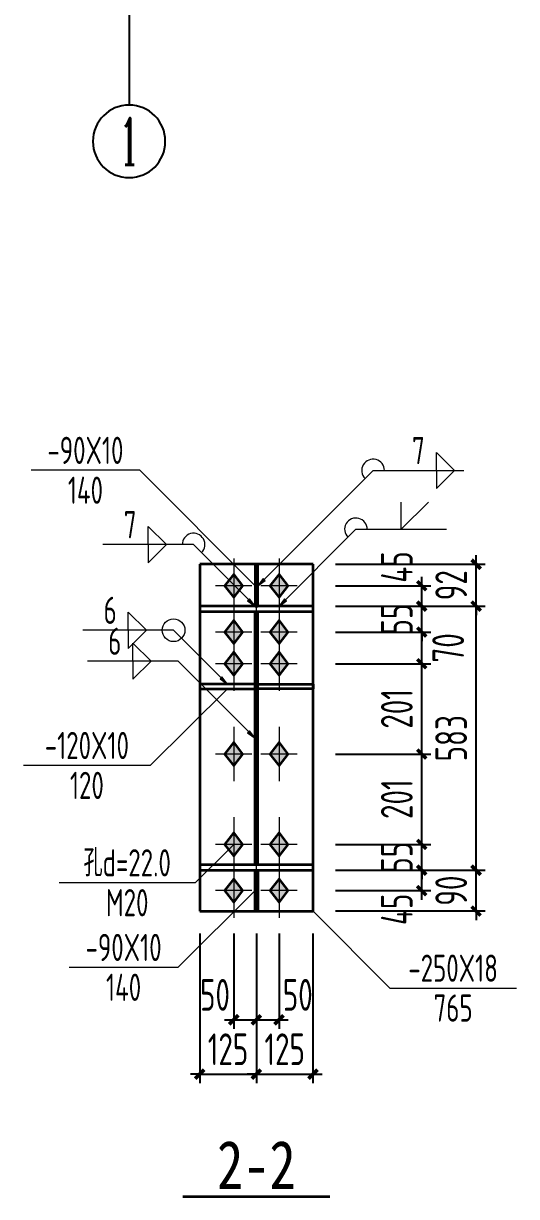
# Model space of a CAD drawing. Extents: x 899043 to 2598688, y -137197 to 211789.
# Drawn here: x 2031193 to 2039355, y 70568 to 89980 of the extents above; entities that cross this region are included whole.
import ezdxf
from ezdxf.enums import TextEntityAlignment as Align

# ---------------------------------------------------------------- set-up
doc = ezdxf.new("R2010")
doc.units = 0
doc.header["$LTSCALE"] = 1500
doc.header["$MEASUREMENT"] = 0
doc.linetypes.add('线型6', pattern=[8.75, 5, -1.25, 1.25, -1.25])
for name, color, linetype, lineweight in [('10', 7, 'Continuous', 35), ('20', 2, 'Continuous', 35), ('尺寸标注', 9, 'Continuous', 18), ('焊缝标注', 9, 'Continuous', 18), ('螺栓孔标注', 9, 'Continuous', 18), ('钢板标注', 9, 'Continuous', 18)]:
    doc.layers.add(name, color=color, linetype=linetype, lineweight=lineweight)
for name, color, linetype in [('AXIS', 3, 'Continuous'), ('AXIS_TEXT', 7, 'Continuous'), ('PUB_TEXT', 7, 'Continuous')]:
    doc.layers.add(name, color=color, linetype=linetype)
doc.styles.add('_TCH_AXIS', font='COMPLEX', dxfattribs={"bigfont": 'GBCBIG'})
doc.styles.add('COMPLEX', font='COMPLEX')
doc.styles.add('TSSD_Dimension', font='Tssdeng.shx', dxfattribs={"width": 0.7, "bigfont": 'hztxt.shx'})
doc.styles.add('仿宋体', font='', dxfattribs={"width": 0.8})
doc.styles.get('仿宋体').set_extended_font_data('SimSun')
doc.dimstyles.new('TSSD_150_150', dxfattribs={"dimtxt": 525, "dimasz": 150, "dimexe": 150, "dimexo": 375, "dimgap": 150, "dimtad": 1, "dimdec": 0, "dimzin": 0, "dimdsep": 46, "dimtxsty": 'TSSD_Dimension', "dimblk": 'ARCHTICK', "dimblk1": 'ARCHTICK', "dimblk2": 'ARCHTICK', "dimcen": 0, "dimdle": 150, "dimclrt": 7, "dimadec": 0, "dimazin": 0, "dimtfac": 1, "dimtdec": 0, "dimtix": 1, "dimtmove": 2, "dimatfit": 3, "dimfxl": 0, "dimtolj": 1, "dimtzin": 0, "dimarcsym": 0})

# ---------------------------------------------------------------- blocks, each defined once
blk = doc.blocks.new('_ArchTick')
at = {"color": 0, "linetype": 'ByBlock', "const_width": 0.4}
blk.add_lwpolyline([(-0.5, -0.5), (0.5, 0.5)], dxfattribs=at)
blk = doc.blocks.new('*D25')
at = {"layer": 'Defpoints', "color": 0, "linetype": 'Continuous'}
for p in [(2035985, 80674), (2037785, 80674), (2035985, 80337)]:
    blk.add_point(p, dxfattribs=at)
at = {"layer": '尺寸标注', "color": 0, "linetype": 'Continuous', "lineweight": -2}
for p, q in [((2037785, 80187), (2037785, 80824)), ((2036360, 80674), (2037935, 80674)), ((2036360, 80337), (2037935, 80337))]:
    blk.add_line(p, q, dxfattribs=at)
at = {"layer": '尺寸标注', "color": 0, "linetype": 'Continuous', "lineweight": -2, "xscale": 150, "yscale": 150, "zscale": 150}
for p, rotation in [((2037785, 80674), 90), ((2037785, 80337), 270)]:
    blk.add_blockref('_ArchTick', p, dxfattribs=dict(at, rotation=rotation))
at = {"layer": '尺寸标注', "color": 7, "linetype": 'Continuous', "lineweight": 18, "insert": (2037373, 80985), "char_height": 525, "attachment_point": 5, "rotation": 90, "style": 'TSSD_Dimension'}
blk.add_mtext('\\A1;45', dxfattribs=at)
blk = doc.blocks.new('*D26')
at = {"layer": 'Defpoints', "color": 0, "linetype": 'Continuous'}
for p in [(2035985, 80337), (2037785, 80337), (2035985, 79909)]:
    blk.add_point(p, dxfattribs=at)
at = {"layer": '尺寸标注', "color": 0, "linetype": 'Continuous', "lineweight": -2}
for p, q in [((2037785, 80337), (2037785, 80487)), ((2036360, 80337), (2037935, 80337)), ((2037785, 79909), (2037785, 80337)), ((2036360, 79909), (2037935, 79909)), ((2037785, 79909), (2037785, 79759))]:
    blk.add_line(p, q, dxfattribs=at)
at = {"layer": '尺寸标注', "color": 0, "linetype": 'Continuous', "lineweight": -2, "xscale": 150, "yscale": 150, "zscale": 150}
for p, rotation in [((2037785, 80337), 270), ((2037785, 79909), 90)]:
    blk.add_blockref('_ArchTick', p, dxfattribs=dict(at, rotation=rotation))
at = {"layer": '尺寸标注', "color": 7, "linetype": 'Continuous', "lineweight": 18, "insert": (2037373, 80123), "char_height": 525, "attachment_point": 5, "rotation": 90, "style": 'TSSD_Dimension'}
blk.add_mtext('\\A1;55', dxfattribs=at)
blk = doc.blocks.new('*D27')
at = {"layer": 'Defpoints', "color": 0, "linetype": 'Continuous'}
for p in [(2035985, 79909), (2037785, 79909), (2035985, 79384)]:
    blk.add_point(p, dxfattribs=at)
at = {"layer": '尺寸标注', "color": 0, "linetype": 'Continuous', "lineweight": -2}
for p, q in [((2037785, 79234), (2037785, 80059)), ((2036360, 79909), (2037935, 79909)), ((2036360, 79384), (2037935, 79384))]:
    blk.add_line(p, q, dxfattribs=at)
at = {"layer": '尺寸标注', "color": 0, "linetype": 'Continuous', "lineweight": -2, "xscale": 150, "yscale": 150, "zscale": 150}
for p, rotation in [((2037785, 79909), 90), ((2037785, 79384), 270)]:
    blk.add_blockref('_ArchTick', p, dxfattribs=dict(at, rotation=rotation))
at = {"layer": '尺寸标注', "color": 7, "linetype": 'Continuous', "lineweight": 18, "insert": (2038223, 79647), "char_height": 525, "attachment_point": 5, "rotation": 90, "style": 'TSSD_Dimension'}
blk.add_mtext('\\A1;70', dxfattribs=at)
blk = doc.blocks.new('*D28')
at = {"layer": 'Defpoints', "color": 0, "linetype": 'Continuous'}
for p in [(2035985, 75968), (2037785, 75968), (2035985, 75630)]:
    blk.add_point(p, dxfattribs=at)
at = {"layer": '尺寸标注', "color": 0, "linetype": 'Continuous', "lineweight": -2}
for p, q in [((2037785, 75480), (2037785, 76118)), ((2036360, 75968), (2037935, 75968)), ((2036360, 75630), (2037935, 75630))]:
    blk.add_line(p, q, dxfattribs=at)
at = {"layer": '尺寸标注', "color": 0, "linetype": 'Continuous', "lineweight": -2, "xscale": 150, "yscale": 150, "zscale": 150}
for p, rotation in [((2037785, 75968), 90), ((2037785, 75630), 270)]:
    blk.add_blockref('_ArchTick', p, dxfattribs=dict(at, rotation=rotation))
at = {"layer": '尺寸标注', "color": 7, "linetype": 'Continuous', "lineweight": 18, "insert": (2037373, 75320), "char_height": 525, "attachment_point": 5, "rotation": 90, "style": 'TSSD_Dimension'}
blk.add_mtext('\\A1;45', dxfattribs=at)
blk = doc.blocks.new('*D29')
at = {"layer": 'Defpoints', "color": 0, "linetype": 'Continuous'}
for p in [(2035985, 76395), (2037785, 76395), (2035985, 75968)]:
    blk.add_point(p, dxfattribs=at)
at = {"layer": '尺寸标注', "color": 0, "linetype": 'Continuous', "lineweight": -2}
for p, q in [((2037785, 76395), (2037785, 76545)), ((2036360, 76395), (2037935, 76395)), ((2037785, 75968), (2037785, 76395)), ((2036360, 75968), (2037935, 75968)), ((2037785, 75968), (2037785, 75818))]:
    blk.add_line(p, q, dxfattribs=at)
at = {"layer": '尺寸标注', "color": 0, "linetype": 'Continuous', "lineweight": -2, "xscale": 150, "yscale": 150, "zscale": 150}
for p, rotation in [((2037785, 76395), 270), ((2037785, 75968), 90)]:
    blk.add_blockref('_ArchTick', p, dxfattribs=dict(at, rotation=rotation))
at = {"layer": '尺寸标注', "color": 7, "linetype": 'Continuous', "lineweight": 18, "insert": (2037373, 76182), "char_height": 525, "attachment_point": 5, "rotation": 90, "style": 'TSSD_Dimension'}
blk.add_mtext('\\A1;55', dxfattribs=at)
blk = doc.blocks.new('*D30')
at = {"layer": 'Defpoints', "color": 0, "linetype": 'Continuous'}
for p in [(2035985, 79384), (2037785, 79384), (2035985, 77890)]:
    blk.add_point(p, dxfattribs=at)
at = {"layer": '尺寸标注', "color": 0, "linetype": 'Continuous', "lineweight": -2}
for p, q in [((2037785, 77740), (2037785, 79534)), ((2036360, 79384), (2037935, 79384)), ((2036360, 77890), (2037935, 77890))]:
    blk.add_line(p, q, dxfattribs=at)
at = {"layer": '尺寸标注', "color": 0, "linetype": 'Continuous', "lineweight": -2, "xscale": 150, "yscale": 150, "zscale": 150}
for p, rotation in [((2037785, 79384), 90), ((2037785, 77890), 270)]:
    blk.add_blockref('_ArchTick', p, dxfattribs=dict(at, rotation=rotation))
at = {"layer": '尺寸标注', "color": 7, "linetype": 'Continuous', "lineweight": 18, "insert": (2037373, 78637), "char_height": 525, "attachment_point": 5, "rotation": 90, "style": 'TSSD_Dimension'}
blk.add_mtext('\\A1;201', dxfattribs=at)
blk = doc.blocks.new('*D31')
at = {"layer": 'Defpoints', "color": 0, "linetype": 'Continuous'}
for p in [(2035985, 77890), (2037785, 77890), (2035985, 76395)]:
    blk.add_point(p, dxfattribs=at)
at = {"layer": '尺寸标注', "color": 0, "linetype": 'Continuous', "lineweight": -2}
for p, q in [((2037785, 76245), (2037785, 78040)), ((2036360, 77890), (2037935, 77890)), ((2036360, 76395), (2037935, 76395))]:
    blk.add_line(p, q, dxfattribs=at)
at = {"layer": '尺寸标注', "color": 0, "linetype": 'Continuous', "lineweight": -2, "xscale": 150, "yscale": 150, "zscale": 150}
for p, rotation in [((2037785, 77890), 90), ((2037785, 76395), 270)]:
    blk.add_blockref('_ArchTick', p, dxfattribs=dict(at, rotation=rotation))
at = {"layer": '尺寸标注', "color": 7, "linetype": 'Continuous', "lineweight": 18, "insert": (2037373, 77143), "char_height": 525, "attachment_point": 5, "rotation": 90, "style": 'TSSD_Dimension'}
blk.add_mtext('\\A1;201', dxfattribs=at)
blk = doc.blocks.new('*D32')
at = {"layer": 'Defpoints', "color": 0, "linetype": 'Continuous'}
for p in [(2034673, 75293), (2035048, 75293), (2035048, 73493)]:
    blk.add_point(p, dxfattribs=at)
at = {"layer": '尺寸标注', "color": 0, "linetype": 'Continuous', "lineweight": -2}
for p, q in [((2034673, 74918), (2034673, 73343)), ((2035048, 74918), (2035048, 73343)), ((2034523, 73493), (2035198, 73493))]:
    blk.add_line(p, q, dxfattribs=at)
at = {"layer": '尺寸标注', "color": 0, "linetype": 'Continuous', "lineweight": -2, "xscale": 150, "yscale": 150, "zscale": 150, "rotation": 180}
blk.add_blockref('_ArchTick', (2034673, 73493), dxfattribs=at)
at = {"layer": '尺寸标注', "color": 0, "linetype": 'Continuous', "lineweight": -2, "xscale": 150, "yscale": 150, "zscale": 150}
blk.add_blockref('_ArchTick', (2035048, 73493), dxfattribs=at)
at = {"layer": '尺寸标注', "color": 7, "linetype": 'Continuous', "lineweight": 18, "insert": (2034363, 73905), "char_height": 525, "attachment_point": 5, "style": 'TSSD_Dimension'}
blk.add_mtext('\\A1;50', dxfattribs=at)
blk = doc.blocks.new('*D33')
at = {"layer": 'Defpoints', "color": 0, "linetype": 'Continuous'}
for p in [(2035048, 75293), (2035423, 75293), (2035423, 73493)]:
    blk.add_point(p, dxfattribs=at)
at = {"layer": '尺寸标注', "color": 0, "linetype": 'Continuous', "lineweight": -2}
for p, q in [((2035048, 74918), (2035048, 73343)), ((2035423, 74918), (2035423, 73343)), ((2034898, 73493), (2035573, 73493))]:
    blk.add_line(p, q, dxfattribs=at)
at = {"layer": '尺寸标注', "color": 0, "linetype": 'Continuous', "lineweight": -2, "xscale": 150, "yscale": 150, "zscale": 150, "rotation": 180}
blk.add_blockref('_ArchTick', (2035048, 73493), dxfattribs=at)
at = {"layer": '尺寸标注', "color": 0, "linetype": 'Continuous', "lineweight": -2, "xscale": 150, "yscale": 150, "zscale": 150}
blk.add_blockref('_ArchTick', (2035423, 73493), dxfattribs=at)
at = {"layer": '尺寸标注', "color": 7, "linetype": 'Continuous', "lineweight": 18, "insert": (2035733, 73905), "char_height": 525, "attachment_point": 5, "style": 'TSSD_Dimension'}
blk.add_mtext('\\A1;50', dxfattribs=at)
blk = doc.blocks.new('*D34')
at = {"layer": 'Defpoints', "color": 0, "linetype": 'Continuous'}
for p in [(2034110, 75293), (2035048, 75293), (2035048, 72593)]:
    blk.add_point(p, dxfattribs=at)
at = {"layer": '尺寸标注', "color": 0, "linetype": 'Continuous', "lineweight": -2}
for p, q in [((2034110, 74918), (2034110, 72443)), ((2035048, 74918), (2035048, 72443)), ((2034110, 72593), (2033960, 72593)), ((2034110, 72593), (2035048, 72593)), ((2035048, 72593), (2035198, 72593))]:
    blk.add_line(p, q, dxfattribs=at)
at = {"layer": '尺寸标注', "color": 0, "linetype": 'Continuous', "lineweight": -2, "xscale": 150, "yscale": 150, "zscale": 150}
blk.add_blockref('_ArchTick', (2034110, 72593), dxfattribs=at)
at = {"layer": '尺寸标注', "color": 0, "linetype": 'Continuous', "lineweight": -2, "xscale": 150, "yscale": 150, "zscale": 150, "rotation": 180}
blk.add_blockref('_ArchTick', (2035048, 72593), dxfattribs=at)
at = {"layer": '尺寸标注', "color": 7, "linetype": 'Continuous', "lineweight": 18, "insert": (2034579, 73005), "char_height": 525, "attachment_point": 5, "style": 'TSSD_Dimension'}
blk.add_mtext('\\A1;125', dxfattribs=at)
blk = doc.blocks.new('*D35')
at = {"layer": 'Defpoints', "color": 0, "linetype": 'Continuous'}
for p in [(2035048, 75293), (2035985, 75293), (2035985, 72593)]:
    blk.add_point(p, dxfattribs=at)
at = {"layer": '尺寸标注', "color": 0, "linetype": 'Continuous', "lineweight": -2}
for p, q in [((2035048, 74918), (2035048, 72443)), ((2035985, 74918), (2035985, 72443)), ((2035048, 72593), (2034898, 72593)), ((2035048, 72593), (2035985, 72593)), ((2035985, 72593), (2036135, 72593))]:
    blk.add_line(p, q, dxfattribs=at)
at = {"layer": '尺寸标注', "color": 0, "linetype": 'Continuous', "lineweight": -2, "xscale": 150, "yscale": 150, "zscale": 150}
blk.add_blockref('_ArchTick', (2035048, 72593), dxfattribs=at)
at = {"layer": '尺寸标注', "color": 0, "linetype": 'Continuous', "lineweight": -2, "xscale": 150, "yscale": 150, "zscale": 150, "rotation": 180}
blk.add_blockref('_ArchTick', (2035985, 72593), dxfattribs=at)
at = {"layer": '尺寸标注', "color": 7, "linetype": 'Continuous', "lineweight": 18, "insert": (2035517, 73005), "char_height": 525, "attachment_point": 5, "style": 'TSSD_Dimension'}
blk.add_mtext('\\A1;125', dxfattribs=at)
blk = doc.blocks.new('*D36')
at = {"layer": 'Defpoints', "color": 0, "linetype": 'Continuous'}
for p in [(2035985, 75968), (2038685, 75968), (2035985, 75293)]:
    blk.add_point(p, dxfattribs=at)
at = {"layer": '尺寸标注', "color": 0, "linetype": 'Continuous', "lineweight": -2}
for p, q in [((2038685, 75968), (2038685, 76118)), ((2036360, 75968), (2038835, 75968)), ((2038685, 75293), (2038685, 75968)), ((2036360, 75293), (2038835, 75293)), ((2038685, 75293), (2038685, 75143))]:
    blk.add_line(p, q, dxfattribs=at)
at = {"layer": '尺寸标注', "color": 0, "linetype": 'Continuous', "lineweight": -2, "xscale": 150, "yscale": 150, "zscale": 150}
for p, rotation in [((2038685, 75968), 270), ((2038685, 75293), 90)]:
    blk.add_blockref('_ArchTick', p, dxfattribs=dict(at, rotation=rotation))
at = {"layer": '尺寸标注', "color": 7, "linetype": 'Continuous', "lineweight": 18, "insert": (2038273, 75630), "char_height": 525, "attachment_point": 5, "rotation": 90, "style": 'TSSD_Dimension'}
blk.add_mtext('\\A1;90', dxfattribs=at)
blk = doc.blocks.new('*D37')
at = {"layer": 'Defpoints', "color": 0, "linetype": 'Continuous'}
for p in [(2035985, 80337), (2038685, 80337), (2035985, 75968)]:
    blk.add_point(p, dxfattribs=at)
at = {"layer": '尺寸标注', "color": 0, "linetype": 'Continuous', "lineweight": -2}
for p, q in [((2038685, 75818), (2038685, 80487)), ((2036360, 80337), (2038835, 80337)), ((2036360, 75968), (2038835, 75968))]:
    blk.add_line(p, q, dxfattribs=at)
at = {"layer": '尺寸标注', "color": 0, "linetype": 'Continuous', "lineweight": -2, "xscale": 150, "yscale": 150, "zscale": 150}
for p, rotation in [((2038685, 80337), 90), ((2038685, 75968), 270)]:
    blk.add_blockref('_ArchTick', p, dxfattribs=dict(at, rotation=rotation))
at = {"layer": '尺寸标注', "color": 7, "linetype": 'Continuous', "lineweight": 18, "insert": (2038273, 78152), "char_height": 525, "attachment_point": 5, "rotation": 90, "style": 'TSSD_Dimension'}
blk.add_mtext('\\A1;583', dxfattribs=at)
blk = doc.blocks.new('*D38')
at = {"layer": 'Defpoints', "color": 0, "linetype": 'Continuous'}
for p in [(2035985, 81030), (2038685, 81030), (2035985, 80337)]:
    blk.add_point(p, dxfattribs=at)
at = {"layer": '尺寸标注', "color": 0, "linetype": 'Continuous', "lineweight": -2}
for p, q in [((2038685, 81030), (2038685, 81180)), ((2036360, 81030), (2038835, 81030)), ((2038685, 80337), (2038685, 81030)), ((2036360, 80337), (2038835, 80337)), ((2038685, 80337), (2038685, 80187))]:
    blk.add_line(p, q, dxfattribs=at)
at = {"layer": '尺寸标注', "color": 0, "linetype": 'Continuous', "lineweight": -2, "xscale": 150, "yscale": 150, "zscale": 150}
for p, rotation in [((2038685, 81030), 270), ((2038685, 80337), 90)]:
    blk.add_blockref('_ArchTick', p, dxfattribs=dict(at, rotation=rotation))
at = {"layer": '尺寸标注', "color": 7, "linetype": 'Continuous', "lineweight": 18, "insert": (2038273, 80684), "char_height": 525, "attachment_point": 5, "rotation": 90, "style": 'TSSD_Dimension'}
blk.add_mtext('\\A1;92', dxfattribs=at)
blk = doc.blocks.new('_AXISO')
blk.add_circle((0, 0), 0.5)
at = {"layer": 'AXIS_TEXT', "style": 'COMPLEX', "width": 1.041667}
blk.add_attdef('A', text='', height=0.56, dxfattribs=at).set_placement((-0.25, -0.28), (0.25, -0.28), align=Align.FIT)

msp = doc.modelspace()

# ---------------------------------------------------------------- hatches: boundary and pattern name
at = {"layer": '10'}
for points in [[(2034672.9, 80869.2), (2034522.9, 80674.2), (2034672.9, 80479.2), (2034822.9, 80674.2)], [(2035422.9, 80869.2), (2035272.9, 80674.2), (2035422.9, 80479.2), (2035572.9, 80674.2)], [(2034672.9, 80104.2), (2034522.9, 79909.2), (2034672.9, 79714.2), (2034822.9, 79909.2)], [(2035422.9, 80104.2), (2035272.9, 79909.2), (2035422.9, 79714.2), (2035572.9, 79909.2)], [(2034672.9, 79579.2), (2034522.9, 79384.2), (2034672.9, 79189.2), (2034822.9, 79384.2)], [(2035422.9, 79579.2), (2035272.9, 79384.2), (2035422.9, 79189.2), (2035572.9, 79384.2)], [(2034672.9, 78085.2), (2034522.9, 77890.2), (2034672.9, 77695.2), (2034822.9, 77890.2)], [(2035422.9, 78085.2), (2035272.9, 77890.2), (2035422.9, 77695.2), (2035572.9, 77890.2)], [(2034672.9, 76590.4), (2034522.9, 76395.4), (2034672.9, 76200.4), (2034822.9, 76395.4)], [(2035422.9, 76590.4), (2035272.9, 76395.4), (2035422.9, 76200.4), (2035572.9, 76395.4)], [(2034672.9, 75825.4), (2034522.9, 75630.4), (2034672.9, 75435.4), (2034822.9, 75630.4)], [(2035422.9, 75825.4), (2035272.9, 75630.4), (2035422.9, 75435.4), (2035572.9, 75630.4)]]:
    msp.add_hatch(color=1, dxfattribs=at).paths.add_polyline_path(points)
at = {"layer": '焊缝标注'}
for points in [[(2035070.4, 80674.2), (2035192.4, 80764.3), (2035160.6, 80796.2)], [(2035025.4, 80336.7), (2034935.4, 80458.8), (2034903.5, 80427)], [(2035422.9, 80336.7), (2035544.9, 80426.8), (2035513.1, 80458.7)], [(2034567.9, 79046.7), (2034477.9, 79168.8), (2034446, 79137)], [(2035025.4, 78152.3), (2034935.4, 78274.4), (2034903.5, 78242.6)]]:
    msp.add_hatch(color=256, dxfattribs=at).paths.add_polyline_path(points)

# ---------------------------------------------------------------- linework, layer by layer
at = {"layer": '10', "color": 9, "lineweight": 18, "ltscale": 2}
for p, q in [((2034672.9, 81124.2), (2034672.9, 80224.2)), ((2035422.9, 81124.2), (2035422.9, 80224.2)), ((2034972.9, 80674.2), (2034372.9, 80674.2)), ((2035722.9, 80674.2), (2035122.9, 80674.2)), ((2034672.9, 80359.2), (2034672.9, 79459.2)), ((2035422.9, 80359.2), (2035422.9, 79459.2)), ((2034972.9, 79909.2), (2034372.9, 79909.2)), ((2034672.9, 79834.2), (2034672.9, 78934.2)), ((2035722.9, 79909.2), (2035122.9, 79909.2)), ((2035422.9, 79834.2), (2035422.9, 78934.2)), ((2034972.9, 79384.2), (2034372.9, 79384.2)), ((2035722.9, 79384.2), (2035122.9, 79384.2)), ((2034672.9, 78340.2), (2034672.9, 77440.2)), ((2035422.9, 78340.2), (2035422.9, 77440.2)), ((2034972.9, 77890.2), (2034372.9, 77890.2)), ((2035722.9, 77890.2), (2035122.9, 77890.2)), ((2034672.9, 76845.4), (2034672.9, 75945.4)), ((2035422.9, 76845.4), (2035422.9, 75945.4)), ((2034972.9, 76395.4), (2034372.9, 76395.4)), ((2035722.9, 76395.4), (2035122.9, 76395.4)), ((2034672.9, 76080.4), (2034672.9, 75180.4)), ((2035422.9, 76080.4), (2035422.9, 75180.4)), ((2034972.9, 75630.4), (2034372.9, 75630.4)), ((2035722.9, 75630.4), (2035122.9, 75630.4))]:
    msp.add_line(p, q, dxfattribs=at)
at = {"layer": '10', "linetype": '线型6', "lineweight": 18, "ltscale": 2}
msp.add_line((2035047.9, 75277.9), (2035047.9, 81045.4), dxfattribs=at)
at = {"layer": '10', "color": 3, "lineweight": 35, "ltscale": 2}
for p, q in [((2035985.4, 80336.7), (2034110.4, 80336.7)), ((2034110.4, 80336.7), (2034110.4, 80246.7)), ((2034110.4, 80246.7), (2035985.4, 80246.7)), ((2035025.4, 76057.9), (2035025.4, 80246.7)), ((2035070.4, 76057.9), (2035070.4, 80246.7)), ((2035985.4, 80246.7), (2035985.4, 80336.7)), ((2035985.4, 76057.9), (2034110.4, 76057.9)), ((2034110.4, 76057.9), (2034110.4, 75967.9)), ((2034110.4, 75967.9), (2035985.4, 75967.9)), ((2035985.4, 75967.9), (2035985.4, 76057.9))]:
    msp.add_line(p, q, dxfattribs=at)
at = {"layer": '10', "lineweight": 35, "ltscale": 2}
msp.add_line((2033832.9, 70567.9), (2036262.9, 70567.9), dxfattribs=at)
at = {"layer": '10', "color": 1, "linetype": 'Continuous'}
for points in [[(2034672.9, 80869.2), (2034522.9, 80674.2), (2034672.9, 80479.2), (2034822.9, 80674.2)], [(2035422.9, 80869.2), (2035272.9, 80674.2), (2035422.9, 80479.2), (2035572.9, 80674.2)], [(2034672.9, 80104.2), (2034522.9, 79909.2), (2034672.9, 79714.2), (2034822.9, 79909.2)], [(2035422.9, 80104.2), (2035272.9, 79909.2), (2035422.9, 79714.2), (2035572.9, 79909.2)], [(2034672.9, 79579.2), (2034522.9, 79384.2), (2034672.9, 79189.2), (2034822.9, 79384.2)], [(2035422.9, 79579.2), (2035272.9, 79384.2), (2035422.9, 79189.2), (2035572.9, 79384.2)], [(2034672.9, 78085.2), (2034522.9, 77890.2), (2034672.9, 77695.2), (2034822.9, 77890.2)], [(2035422.9, 78085.2), (2035272.9, 77890.2), (2035422.9, 77695.2), (2035572.9, 77890.2)], [(2034672.9, 76590.4), (2034522.9, 76395.4), (2034672.9, 76200.4), (2034822.9, 76395.4)], [(2035422.9, 76590.4), (2035272.9, 76395.4), (2035422.9, 76200.4), (2035572.9, 76395.4)], [(2034672.9, 75825.4), (2034522.9, 75630.4), (2034672.9, 75435.4), (2034822.9, 75630.4)], [(2035422.9, 75825.4), (2035272.9, 75630.4), (2035422.9, 75435.4), (2035572.9, 75630.4)]]:
    msp.add_lwpolyline(points, close=True, dxfattribs=at)
at = {"layer": '20', "lineweight": 35, "ltscale": 2}
for p, q in [((2035985.4, 81030.4), (2034110.4, 81030.4)), ((2034110.4, 81030.4), (2034110.4, 75292.9)), ((2035070.4, 81011.7), (2035025.4, 81011.7)), ((2035025.4, 81011.7), (2035025.4, 80336.7)), ((2035070.4, 80336.7), (2035070.4, 81011.7)), ((2035985.4, 75292.9), (2035985.4, 81030.4)), ((2035025.4, 80336.7), (2035070.4, 80336.7)), ((2035025.4, 79046.7), (2034110.4, 79046.7)), ((2034110.4, 79046.7), (2034110.4, 78971.7)), ((2035025.4, 78971.7), (2035025.4, 79046.7)), ((2035070.4, 79046.7), (2035985.4, 79046.7)), ((2035070.4, 78971.7), (2035070.4, 79046.7)), ((2035985.4, 79046.7), (2035985.4, 78971.7)), ((2034110.4, 78971.7), (2035025.4, 78971.7)), ((2035985.4, 78971.7), (2035070.4, 78971.7)), ((2035025.4, 75967.9), (2035070.4, 75967.9)), ((2035025.4, 75292.9), (2035025.4, 75967.9)), ((2035070.4, 75967.9), (2035070.4, 75292.9)), ((2034110.4, 75292.9), (2035985.4, 75292.9)), ((2035070.4, 75292.9), (2035025.4, 75292.9))]:
    msp.add_line(p, q, dxfattribs=at)
at = {"layer": 'AXIS'}
msp.add_line((2032940.9, 97208.3), (2032940.9, 88628.7), dxfattribs=at)
at = {"layer": '焊缝标注', "lineweight": 18, "ltscale": 2}
for p, q in [((2038030.3, 82882.7), (2038330.3, 82582.7)), ((2038030.3, 82582.7), (2038030.3, 82882.7)), ((2035070.4, 80674.2), (2036980.3, 82582.7)), ((2036980.3, 82582.7), (2038480.3, 82582.7)), ((2038030.3, 82282.7), (2038330.3, 82582.7)), ((2038030.3, 82582.7), (2038030.3, 82282.7)), ((2037446.2, 81609), (2037446.2, 82059)), ((2037446.2, 81609), (2037896.2, 82059)), ((2033558.4, 81356.2), (2033258.4, 81656.2)), ((2033258.4, 81356.2), (2033258.4, 81656.2)), ((2035422.9, 80336.7), (2036696.2, 81609)), ((2036696.2, 81609), (2038196.2, 81609)), ((2034008.4, 81356.2), (2032508.4, 81356.2)), ((2033558.4, 81356.2), (2033258.4, 81056.2)), ((2033258.4, 81356.2), (2033258.4, 81056.2)), ((2035025.4, 80336.7), (2034008.4, 81356.2)), ((2033228, 79938.7), (2032928, 80238.7)), ((2032928, 79938.7), (2032928, 80238.7)), ((2033678, 79938.7), (2032178, 79938.7)), ((2033228, 79938.7), (2032928, 79638.7)), ((2032928, 79938.7), (2032928, 79638.7)), ((2034567.9, 79046.7), (2033678, 79938.7)), ((2033304.1, 79426.6), (2033004.1, 79726.6)), ((2033004.1, 79426.6), (2033004.1, 79726.6)), ((2033754.1, 79426.6), (2032254.1, 79426.6)), ((2033304.1, 79426.6), (2033004.1, 79126.6)), ((2033004.1, 79426.6), (2033004.1, 79126.6)), ((2035025.4, 78152.3), (2033754.1, 79426.6))]:
    msp.add_line(p, q, dxfattribs=at)
at = {"layer": '焊缝标注', "linetype": 'Continuous'}
for points in [[(2035070.4, 80674.2), (2035192.4, 80764.3), (2035160.6, 80796.2)], [(2035025.4, 80336.7), (2034935.4, 80458.8), (2034903.5, 80427)], [(2035422.9, 80336.7), (2035544.9, 80426.8), (2035513.1, 80458.7)], [(2034567.9, 79046.7), (2034477.9, 79168.8), (2034446, 79137)], [(2035025.4, 78152.3), (2034935.4, 78274.4), (2034903.5, 78242.6)]]:
    msp.add_lwpolyline(points, close=True, dxfattribs=at)
at = {"layer": '焊缝标注', "lineweight": 18, "ltscale": 2}
msp.add_circle((2033678, 79938.7), 187.5, dxfattribs=at)
for centre, start, end in [((2036980.3, 82582.7), 0, 224.97719), ((2036696.2, 81609), 0, 224.97719), ((2034008.4, 81356.2), 314.93158, 180)]:
    msp.add_arc(centre, 187.5, start, end, dxfattribs=at)
at = {"layer": '螺栓孔标注', "lineweight": 18, "ltscale": 2}
for p, q in [((2034672.9, 76395.4), (2034035.2, 75760.3)), ((2034035.2, 75760.3), (2031785.2, 75760.3))]:
    msp.add_line(p, q, dxfattribs=at)
at = {"layer": '螺栓孔标注', "ltscale": 2}
msp.add_lwpolyline([(2034673, 76395.4, 0.3, 0.3, 1), (2034672.7, 76395.4, 0.3, 0.3, 1)], format="xyseb", close=True, dxfattribs=at)
at = {"layer": '钢板标注', "lineweight": 18, "ltscale": 2}
for p, q in [((2033118.5, 82585.7), (2031318.5, 82585.7)), ((2035025.4, 80674.2), (2033118.5, 82585.7)), ((2034567.9, 78971.7), (2033292.6, 77701.5)), ((2033292.6, 77701.5), (2031192.6, 77701.5)), ((2035025.4, 75630.4), (2033750.1, 74360.2)), ((2035985.4, 75292.9), (2037254.6, 74016.6)), ((2033750.1, 74360.2), (2031950.1, 74360.2)), ((2037254.6, 74016.6), (2039354.6, 74016.6))]:
    msp.add_line(p, q, dxfattribs=at)
at = {"layer": '钢板标注', "ltscale": 2}
for points in [[(2035025.5, 80674.2, 0.3, 0.3, 1), (2035025.2, 80674.2, 0.3, 0.3, 1)], [(2034568, 78971.7, 0.3, 0.3, 1), (2034567.7, 78971.7, 0.3, 0.3, 1)], [(2035025.5, 75630.4, 0.3, 0.3, 1), (2035025.2, 75630.4, 0.3, 0.3, 1)], [(2035985.5, 75292.9, 0.3, 0.3, 1), (2035985.2, 75292.9, 0.3, 0.3, 1)]]:
    msp.add_lwpolyline(points, format="xyseb", close=True, dxfattribs=at)

# ---------------------------------------------------------------- block references
at = {"layer": 'AXIS'}
ref = msp.add_blockref('_AXISO', (2032940.9, 88028.7), dxfattribs=dict(at, xscale=-1200, yscale=1200, zscale=1200, rotation=180))
ref.add_attrib('A', '1', dxfattribs={"layer": 'AXIS_TEXT', "height": 772.1, "style": '_TCH_AXIS'}).set_placement((2032775.5, 87642.7), (2033106.3, 87642.7), align=Align.FIT)

# ---------------------------------------------------------------- texts
at = {"layer": 'PUB_TEXT', "style": '仿宋体', "width": 0.8}
msp.add_text('2-2', height=797.47, dxfattribs=at).set_placement((2035047.9, 71092.9), align=Align.MIDDLE_CENTER)
at = {"layer": '焊缝标注', "lineweight": 25, "style": 'TSSD_Dimension', "width": 0.7}
for s, p in [('7', (2037730.3, 82687.7)), ('7', (2032958.4, 81461.2)), ('6', (2032628, 80043.7)), ('6', (2032704.1, 79531.6))]:
    msp.add_text(s, height=450, dxfattribs=at).set_placement(p, align=Align.CENTER)
at = {"layer": '螺栓孔标注', "lineweight": 25, "style": 'TSSD_Dimension', "width": 0.7}
msp.add_text('孔d=22.0', height=450, dxfattribs=at).set_placement((2032910.2, 75865.3), align=Align.CENTER)
msp.add_text('M20', height=450, dxfattribs=at).set_placement((2032910.2, 75655.3), align=Align.TOP_CENTER)
at = {"layer": '钢板标注', "lineweight": 25, "style": 'TSSD_Dimension', "width": 0.7}
for s, p in [('-90X10', (2032218.5, 82690.7)), ('-120X10', (2032242.6, 77806.5)), ('-90X10', (2032850.1, 74465.2)), ('-250X18', (2038304.6, 74121.6))]:
    msp.add_text(s, height=450, dxfattribs=at).set_placement(p, align=Align.CENTER)
for s, p in [('140', (2032218.5, 82480.7)), ('120', (2032242.6, 77596.5)), ('140', (2032850.1, 74255.2)), ('765', (2038304.6, 73911.6))]:
    msp.add_text(s, height=450, dxfattribs=at).set_placement(p, align=Align.TOP_CENTER)

# ---------------------------------------------------------------- dimensions: what is measured, and where the dimension line sits
at = {"layer": '尺寸标注', "linetype": 'Continuous', "lineweight": 18}
for base, p1, p2, text, picture, middle in [((2037785.4, 80674.2), (2035985.4, 80336.7), (2035985.4, 80674.2), '45', '*D25', (2037372.9, 80984.5)), ((2037785.4, 79909.2), (2035985.4, 79384.2), (2035985.4, 79909.2), '70', '*D27', (2038222.9, 79646.7)), ((2037785.4, 75967.9), (2035985.4, 75630.4), (2035985.4, 75967.9), '45', '*D28', (2037372.9, 75320.2))]:
    dim = msp.add_linear_dim(base=base, p1=p1, p2=p2, angle=90, text=text, dimstyle='TSSD_150_150', dxfattribs=at)
    dim.commit()
    dim.dimension.update_dxf_attribs({"geometry": picture, "text_midpoint": middle, "dimtype": 160})
for base, p1, p2, text, picture, middle in [((2038685.4, 81030.4), (2035985.4, 80336.7), (2035985.4, 81030.4), '92', '*D38', (2038272.9, 80683.6)), ((2037785.4, 80336.7), (2035985.4, 79909.2), (2035985.4, 80336.7), '55', '*D26', (2037372.9, 80123)), ((2038685.4, 80336.7), (2035985.4, 75967.9), (2035985.4, 80336.7), '583', '*D37', (2038272.9, 78152.3)), ((2037785.4, 79384.2), (2035985.4, 77890.2), (2035985.4, 79384.2), '201', '*D30', (2037372.9, 78637.2)), ((2037785.4, 77890.2), (2035985.4, 76395.4), (2035985.4, 77890.2), '201', '*D31', (2037372.9, 77142.8)), ((2037785.4, 76395.4), (2035985.4, 75967.9), (2035985.4, 76395.4), '55', '*D29', (2037372.9, 76181.7)), ((2038685.4, 75967.9), (2035985.4, 75292.9), (2035985.4, 75967.9), '90', '*D36', (2038272.9, 75630.4))]:
    dim = msp.add_linear_dim(base=base, p1=p1, p2=p2, angle=90, text=text, dimstyle='TSSD_150_150', dxfattribs=at)
    dim.commit()
    dim.dimension.update_dxf_attribs({"geometry": picture, "text_midpoint": middle})
for base, p1, p2, picture, middle in [((2035047.9, 72592.9), (2034110.4, 75292.9), (2035047.9, 75292.9), '*D34', (2034579.1, 73005.4)), ((2035985.4, 72592.9), (2035047.9, 75292.9), (2035985.4, 75292.9), '*D35', (2035516.6, 73005.4))]:
    dim = msp.add_linear_dim(base=base, p1=p1, p2=p2, text='125', dimstyle='TSSD_150_150', dxfattribs=at)
    dim.commit()
    dim.dimension.update_dxf_attribs({"geometry": picture, "text_midpoint": middle})
for base, p1, p2, picture, middle in [((2035047.9, 73492.9), (2034672.9, 75292.9), (2035047.9, 75292.9), '*D32', (2034362.6, 73905.4)), ((2035422.9, 73492.9), (2035047.9, 75292.9), (2035422.9, 75292.9), '*D33', (2035733.2, 73905.4))]:
    dim = msp.add_linear_dim(base=base, p1=p1, p2=p2, text='50', dimstyle='TSSD_150_150', dxfattribs=at)
    dim.commit()
    dim.dimension.update_dxf_attribs({"geometry": picture, "text_midpoint": middle, "dimtype": 160})

doc.saveas('drawing.dxf')
